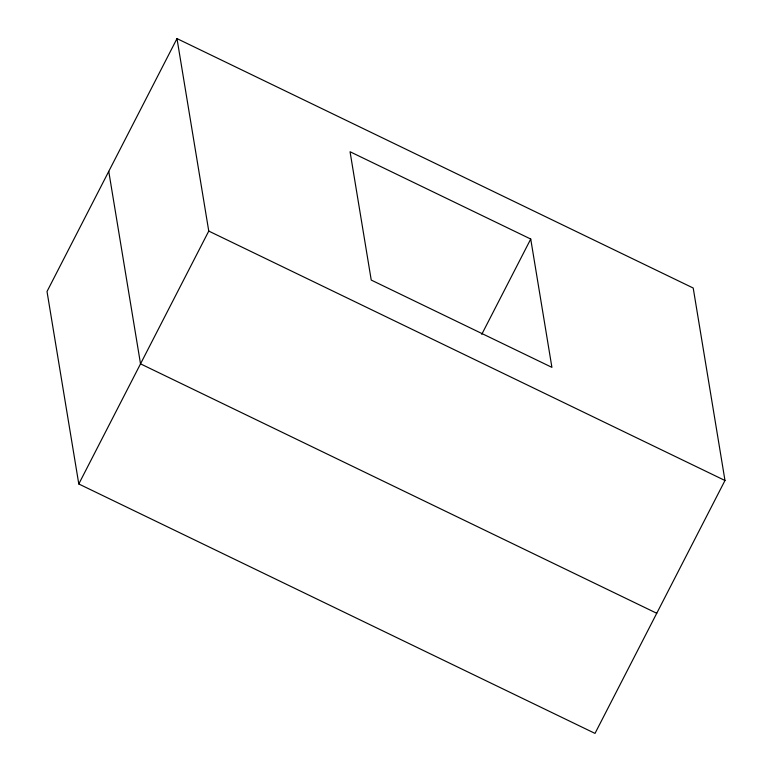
<?xml version="1.0" encoding="UTF-8"?>
<svg xmlns="http://www.w3.org/2000/svg" width="772" height="772" viewBox="0 0 772 772"><rect width="100%" height="100%" fill="white"/><g stroke="black" fill="none" stroke-linecap="round" stroke-linejoin="round"><path stroke-width="1.16" d="M176.991 38.6L47.015 291.498L78.792 483.976L595.009 733.4L724.985 480.502L693.208 288.024L176.991 38.6L208.758 231.079L78.792 483.976M481.757 334.334L530.731 239.04L350.054 151.746L371.236 280.062L551.912 367.366L530.731 239.04M208.758 231.079L724.985 480.502M656.75 613.277L140.523 363.853L108.755 171.374"/></g></svg>
